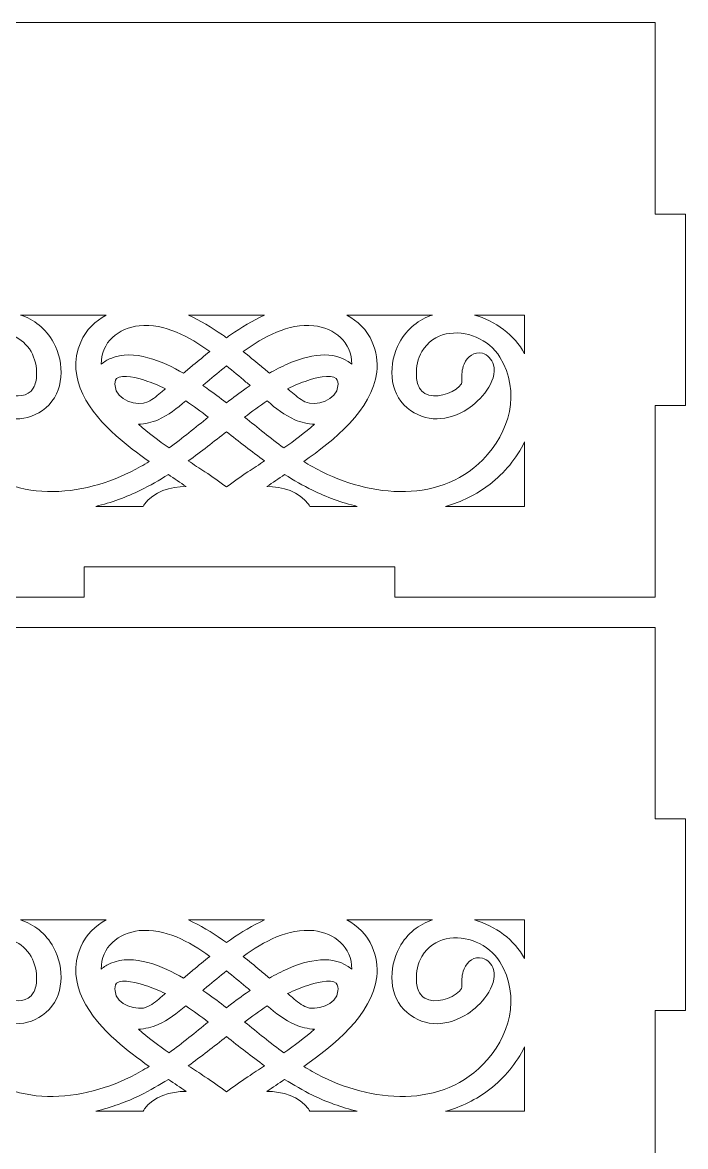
# Model space of a CAD drawing. Header units: millimetres. Extents: x -904 to -594, y -165 to 165.
# Drawn here: x -659.4 to -593.7, y -6.5 to 105 of the extents above; entities that cross this region are included whole.
import ezdxf

# ---------------------------------------------------------------- set-up
doc = ezdxf.new("R2010")
doc.units = ezdxf.units.MM
doc.header["$MEASUREMENT"] = 0
doc.layers.add('Camada 1', color=7, linetype='Continuous')

msp = doc.modelspace()

# ---------------------------------------------------------------- linework, layer by layer
at = {"layer": 'Camada 1', "color": 250, "lineweight": 9}
for points, knots in [([(-714.8542, 51), (-714.8542, 51), (-714.8542, 48), (-714.8542, 48), (-714.8542, 48), (-714.8542, 48), (-743.6542, 48), (-743.6542, 48), (-743.6542, 48), (-743.6542, 48), (-743.6542, 67), (-743.6542, 67), (-743.6542, 67), (-743.6542, 67), (-740.6542, 67), (-740.6542, 67), (-740.6542, 67), (-740.6542, 67), (-740.6542, 86), (-740.6542, 86), (-740.6542, 86), (-740.6542, 86), (-743.6542, 86), (-743.6542, 86), (-743.6542, 86), (-743.6542, 86), (-743.6542, 105), (-743.6542, 105), (-743.6542, 105), (-743.6542, 105), (-596.6542, 105), (-596.6542, 105), (-596.6542, 105), (-596.6542, 105), (-596.6542, 86), (-596.6542, 86), (-596.6542, 86), (-596.6542, 86), (-593.6542, 86), (-593.6542, 86), (-593.6542, 86), (-593.6542, 86), (-593.6542, 67), (-593.6542, 67), (-593.6542, 67), (-593.6542, 67), (-596.6542, 67), (-596.6542, 67), (-596.6542, 67), (-596.6542, 67), (-596.6542, 48), (-596.6542, 48), (-596.6542, 48), (-596.6542, 48), (-622.4542, 48), (-622.4542, 48), (-622.4542, 48), (-622.4542, 48), (-622.4542, 51), (-622.4542, 51), (-622.4542, 51), (-635.1238, 51), (-641.4115, 51), (-653.2542, 51), (-653.2542, 51), (-653.2542, 51), (-653.2542, 48), (-653.2542, 48), (-653.2542, 48), (-653.2542, 48), (-684.0542, 48), (-684.0542, 48), (-684.0542, 48), (-684.0542, 48), (-684.0542, 51), (-684.0542, 51), (-684.0542, 51), (-695.8969, 51), (-702.1847, 51), (-714.8542, 51)], [0, 0, 0, 0, 0.04761905, 0.04761905, 0.04761905, 0.04761905, 0.0952381, 0.0952381, 0.0952381, 0.0952381, 0.14285714, 0.14285714, 0.14285714, 0.14285714, 0.19047619, 0.19047619, 0.19047619, 0.19047619, 0.23809524, 0.23809524, 0.23809524, 0.23809524, 0.28571429, 0.28571429, 0.28571429, 0.28571429, 0.33333333, 0.33333333, 0.33333333, 0.33333333, 0.38095238, 0.38095238, 0.38095238, 0.38095238, 0.42857143, 0.42857143, 0.42857143, 0.42857143, 0.47619048, 0.47619048, 0.47619048, 0.47619048, 0.52380952, 0.52380952, 0.52380952, 0.52380952, 0.57142857, 0.57142857, 0.57142857, 0.57142857, 0.61904762, 0.61904762, 0.61904762, 0.61904762, 0.66666667, 0.66666667, 0.66666667, 0.66666667, 0.71428571, 0.71428571, 0.71428571, 0.71428571, 0.76190476, 0.76190476, 0.76190476, 0.76190476, 0.80952381, 0.80952381, 0.80952381, 0.80952381, 0.85714286, 0.85714286, 0.85714286, 0.85714286, 0.9047619, 0.9047619, 0.9047619, 0.9047619, 1, 1, 1, 1]), ([(-659.5636, 75.9734), (-658.2384, 75.5505), (-657.0673, 74.6698), (-656.282, 73.2395), (-656.282, 73.2395), (-655.1753, 71.2236), (-655.2038, 68.3235), (-657.0415, 66.784), (-657.0415, 66.784), (-658.8644, 65.2569), (-661.1359, 65.4181), (-663.0478, 66.67), (-663.0478, 66.67), (-664.2791, 67.4764), (-666.0593, 69.3597), (-665.5956, 71.0517), (-665.5956, 71.0517), (-665.4436, 71.6061), (-665.0345, 72.0449), (-664.5008, 72.1836), (-664.5008, 72.1836), (-663.7087, 72.3898), (-663.0044, 71.8701), (-662.6939, 71.1188), (-662.6939, 71.1188), (-662.437, 70.4973), (-662.4876, 70.1293), (-662.4768, 69.4868), (-662.4768, 69.4868), (-662.4725, 69.2272), (-662.4084, 69.0955), (-662.2483, 68.9079), (-662.2483, 68.9079), (-661.8517, 68.5369), (-661.3283, 68.2655), (-660.8219, 68.112), (-660.8219, 68.112), (-659.9727, 67.8544), (-658.8075, 67.832), (-658.286, 68.7336), (-658.286, 68.7336), (-658.06, 69.1242), (-657.979, 69.5763), (-657.9613, 70.0281), (-657.9613, 70.0281), (-657.9302, 70.8252), (-658.1153, 71.6722), (-658.5151, 72.3526), (-658.5151, 72.3526), (-658.9337, 73.0649), (-659.5261, 73.5895), (-660.2646, 73.8967), (-660.2646, 73.8967), (-661.4132, 74.3743), (-662.7539, 74.2634), (-663.8858, 73.7865), (-663.8858, 73.7865), (-664.8284, 73.3895), (-665.693, 72.7127), (-666.2451, 71.8037), (-666.2451, 71.8037), (-668.348, 68.3426), (-667.2131, 64.3198), (-664.5452, 61.6209), (-664.5452, 61.6209), (-659.9944, 57.0172), (-652.766, 58.0385), (-647.6511, 60.942), (-647.6511, 60.942), (-647.3634, 61.1052), (-647.0791, 61.2751), (-646.798, 61.4509), (-646.798, 61.4509), (-647.9351, 62.2447), (-649.0478, 63.0786), (-650.0874, 64.0114), (-650.0874, 64.0114), (-652.6258, 66.2892), (-655.1674, 69.6067), (-653.5861, 73.3022), (-653.5861, 73.3022), (-653.0612, 74.5288), (-652.1425, 75.3956), (-651.0561, 75.9734), (-651.0561, 75.9734), (-651.0561, 75.9734), (-659.5636, 75.9734), (-659.5636, 75.9734)], [0, 0, 0, 0, 0.04347826, 0.04347826, 0.04347826, 0.04347826, 0.08695652, 0.08695652, 0.08695652, 0.08695652, 0.13043478, 0.13043478, 0.13043478, 0.13043478, 0.17391304, 0.17391304, 0.17391304, 0.17391304, 0.2173913, 0.2173913, 0.2173913, 0.2173913, 0.26086957, 0.26086957, 0.26086957, 0.26086957, 0.30434783, 0.30434783, 0.30434783, 0.30434783, 0.34782609, 0.34782609, 0.34782609, 0.34782609, 0.39130435, 0.39130435, 0.39130435, 0.39130435, 0.43478261, 0.43478261, 0.43478261, 0.43478261, 0.47826087, 0.47826087, 0.47826087, 0.47826087, 0.52173913, 0.52173913, 0.52173913, 0.52173913, 0.56521739, 0.56521739, 0.56521739, 0.56521739, 0.60869565, 0.60869565, 0.60869565, 0.60869565, 0.65217391, 0.65217391, 0.65217391, 0.65217391, 0.69565217, 0.69565217, 0.69565217, 0.69565217, 0.73913043, 0.73913043, 0.73913043, 0.73913043, 0.7826087, 0.7826087, 0.7826087, 0.7826087, 0.82608696, 0.82608696, 0.82608696, 0.82608696, 0.86956522, 0.86956522, 0.86956522, 0.86956522, 0.91304348, 0.91304348, 0.91304348, 0.91304348, 1, 1, 1, 1]), ([(-642.9158, 75.9734), (-641.7367, 75.4473), (-640.6137, 74.7522), (-639.5517, 74.0153), (-639.5517, 74.0153), (-639.4151, 73.9207), (-639.2793, 73.8249), (-639.1442, 73.7282), (-639.1442, 73.7282), (-639.009, 73.8249), (-638.8731, 73.9207), (-638.7367, 74.0153), (-638.7367, 74.0153), (-637.6748, 74.7522), (-636.5517, 75.4473), (-635.3726, 75.9734), (-635.3726, 75.9734), (-635.3726, 75.9734), (-642.9158, 75.9734), (-642.9158, 75.9734)], [0, 0, 0, 0, 0.16666667, 0.16666667, 0.16666667, 0.16666667, 0.33333333, 0.33333333, 0.33333333, 0.33333333, 0.5, 0.5, 0.5, 0.5, 0.66666667, 0.66666667, 0.66666667, 0.66666667, 1, 1, 1, 1]), ([(-627.2324, 75.9734), (-626.146, 75.3956), (-625.2273, 74.5288), (-624.7024, 73.3022), (-624.7024, 73.3022), (-624.2983, 72.3582), (-624.1369, 71.3587), (-624.2514, 70.3278), (-624.2514, 70.3278), (-624.6679, 66.5764), (-628.6063, 63.4615), (-631.4899, 61.4506), (-631.4899, 61.4506), (-631.2091, 61.275), (-630.9248, 61.1052), (-630.6373, 60.9419), (-630.6373, 60.9419), (-625.5224, 58.0385), (-618.294, 57.0172), (-613.7432, 61.6209), (-613.7432, 61.6209), (-611.0754, 64.3198), (-609.9402, 68.3426), (-612.0433, 71.8037), (-612.0433, 71.8037), (-612.5955, 72.7127), (-613.4601, 73.3895), (-614.4026, 73.7865), (-614.4026, 73.7865), (-616.293, 74.5831), (-618.6267, 74.3039), (-619.7734, 72.3526), (-619.7734, 72.3526), (-620.1732, 71.6722), (-620.3586, 70.8252), (-620.3272, 70.0281), (-620.3272, 70.0281), (-620.3094, 69.5763), (-620.2284, 69.1242), (-620.0025, 68.7336), (-620.0025, 68.7336), (-619.8743, 68.5122), (-619.7045, 68.3373), (-619.4904, 68.2097), (-619.4904, 68.2097), (-618.49, 67.6135), (-616.853, 68.149), (-616.0401, 68.908), (-616.0401, 68.908), (-615.8801, 69.0955), (-615.816, 69.2273), (-615.8117, 69.4868), (-615.8117, 69.4868), (-615.8009, 70.1294), (-615.8515, 70.4973), (-615.5946, 71.1188), (-615.5946, 71.1188), (-615.2838, 71.87), (-614.58, 72.3898), (-613.7878, 72.1836), (-613.7878, 72.1836), (-613.2539, 72.0449), (-612.8449, 71.6062), (-612.6929, 71.0517), (-612.6929, 71.0517), (-612.2292, 69.3597), (-614.0094, 67.4764), (-615.2408, 66.67), (-615.2408, 66.67), (-617.1525, 65.4181), (-619.4241, 65.2568), (-621.2471, 66.784), (-621.2471, 66.784), (-623.0849, 68.3235), (-623.1131, 71.2236), (-622.0063, 73.2395), (-622.0063, 73.2395), (-621.2217, 74.6687), (-620.0522, 75.55), (-618.7283, 75.9734), (-618.7283, 75.9734), (-618.7283, 75.9734), (-627.2324, 75.9734), (-627.2324, 75.9734)], [0, 0, 0, 0, 0.04545455, 0.04545455, 0.04545455, 0.04545455, 0.09090909, 0.09090909, 0.09090909, 0.09090909, 0.13636364, 0.13636364, 0.13636364, 0.13636364, 0.18181818, 0.18181818, 0.18181818, 0.18181818, 0.22727273, 0.22727273, 0.22727273, 0.22727273, 0.27272727, 0.27272727, 0.27272727, 0.27272727, 0.31818182, 0.31818182, 0.31818182, 0.31818182, 0.36363636, 0.36363636, 0.36363636, 0.36363636, 0.40909091, 0.40909091, 0.40909091, 0.40909091, 0.45454545, 0.45454545, 0.45454545, 0.45454545, 0.5, 0.5, 0.5, 0.5, 0.54545455, 0.54545455, 0.54545455, 0.54545455, 0.59090909, 0.59090909, 0.59090909, 0.59090909, 0.63636364, 0.63636364, 0.63636364, 0.63636364, 0.68181818, 0.68181818, 0.68181818, 0.68181818, 0.72727273, 0.72727273, 0.72727273, 0.72727273, 0.77272727, 0.77272727, 0.77272727, 0.77272727, 0.81818182, 0.81818182, 0.81818182, 0.81818182, 0.86363636, 0.86363636, 0.86363636, 0.86363636, 0.90909091, 0.90909091, 0.90909091, 0.90909091, 1, 1, 1, 1]), ([(-614.575, 75.9734), (-612.5133, 75.3952), (-610.6106, 74.0211), (-609.5959, 72.1356), (-609.5959, 72.1356), (-609.5959, 72.1356), (-609.5959, 75.9734), (-609.5959, 75.9734), (-609.5959, 75.9734), (-609.5959, 75.9734), (-614.575, 75.9734), (-614.575, 75.9734)], [0, 0, 0, 0, 0.25, 0.25, 0.25, 0.25, 0.5, 0.5, 0.5, 0.5, 1, 1, 1, 1]), ([(-640.7999, 72.3583), (-642.83, 73.8377), (-645.2737, 75.1669), (-647.7914, 74.9122), (-647.7914, 74.9122), (-649.819, 74.7071), (-651.604, 73.2774), (-651.555, 71.0983), (-651.555, 71.0983), (-651.2712, 71.3362), (-650.9579, 71.5304), (-650.62, 71.6771), (-650.62, 71.6771), (-648.3658, 72.6566), (-645.4341, 71.3791), (-643.3932, 70.205), (-643.3932, 70.205), (-643.0842, 70.4693), (-642.7746, 70.7328), (-642.4628, 70.9935), (-642.4628, 70.9935), (-641.9122, 71.4532), (-641.3599, 71.911), (-640.7999, 72.3583)], [0, 0, 0, 0, 0.14285714, 0.14285714, 0.14285714, 0.14285714, 0.28571429, 0.28571429, 0.28571429, 0.28571429, 0.42857143, 0.42857143, 0.42857143, 0.42857143, 0.57142857, 0.57142857, 0.57142857, 0.57142857, 0.71428571, 0.71428571, 0.71428571, 0.71428571, 1, 1, 1, 1]), ([(-626.7335, 71.099), (-626.6848, 73.2777), (-628.4697, 74.7071), (-630.4971, 74.9122), (-630.4971, 74.9122), (-633.0149, 75.1669), (-635.4584, 73.8376), (-637.4886, 72.3583), (-637.4886, 72.3583), (-636.9286, 71.911), (-636.3763, 71.4532), (-635.8257, 70.9935), (-635.8257, 70.9935), (-635.5139, 70.7328), (-635.2042, 70.4693), (-634.8953, 70.205), (-634.8953, 70.205), (-634.3038, 70.5453), (-633.698, 70.8591), (-633.0761, 71.1324), (-633.0761, 71.1324), (-631.1031, 71.9991), (-628.5371, 72.6159), (-626.7335, 71.099)], [0, 0, 0, 0, 0.14285714, 0.14285714, 0.14285714, 0.14285714, 0.28571429, 0.28571429, 0.28571429, 0.28571429, 0.42857143, 0.42857143, 0.42857143, 0.42857143, 0.57142857, 0.57142857, 0.57142857, 0.57142857, 0.71428571, 0.71428571, 0.71428571, 0.71428571, 1, 1, 1, 1]), ([(-636.8098, 68.9897), (-636.9424, 69.1069), (-637.0761, 69.2229), (-637.2114, 69.3368), (-637.2114, 69.3368), (-637.8508, 69.8753), (-638.492, 70.4115), (-639.1442, 70.9323), (-639.1442, 70.9323), (-639.7965, 70.4115), (-640.4377, 69.8753), (-641.077, 69.3368), (-641.077, 69.3368), (-641.2123, 69.2229), (-641.3461, 69.1069), (-641.4786, 68.9897), (-641.4786, 68.9897), (-641.3492, 68.9002), (-641.2206, 68.8098), (-641.0925, 68.7183), (-641.0925, 68.7183), (-640.4364, 68.2505), (-639.7913, 67.7657), (-639.1519, 67.2728), (-639.1519, 67.2728), (-639.1519, 67.2728), (-639.1442, 67.2788), (-639.1442, 67.2788), (-639.1442, 67.2788), (-639.1442, 67.2788), (-639.1365, 67.2728), (-639.1365, 67.2728), (-639.1365, 67.2728), (-638.4972, 67.7657), (-637.8521, 68.2505), (-637.196, 68.7183), (-637.196, 68.7183), (-637.0679, 68.8098), (-636.9393, 68.9002), (-636.8098, 68.9897)], [0, 0, 0, 0, 0.09090909, 0.09090909, 0.09090909, 0.09090909, 0.18181818, 0.18181818, 0.18181818, 0.18181818, 0.27272727, 0.27272727, 0.27272727, 0.27272727, 0.36363636, 0.36363636, 0.36363636, 0.36363636, 0.45454545, 0.45454545, 0.45454545, 0.45454545, 0.54545455, 0.54545455, 0.54545455, 0.54545455, 0.63636364, 0.63636364, 0.63636364, 0.63636364, 0.72727273, 0.72727273, 0.72727273, 0.72727273, 0.81818182, 0.81818182, 0.81818182, 0.81818182, 1, 1, 1, 1]), ([(-645.2003, 68.668), (-645.8447, 68.9867), (-646.5241, 69.2629), (-647.1947, 69.4869), (-647.1947, 69.4869), (-647.7899, 69.6858), (-649.5104, 70.1808), (-650.0277, 69.6889), (-650.0277, 69.6889), (-650.2029, 69.5222), (-650.2068, 69.1751), (-650.1913, 68.9458), (-650.1913, 68.9458), (-650.0961, 67.5324), (-647.987, 66.8705), (-646.922, 67.3755), (-646.922, 67.3755), (-646.4232, 67.6122), (-645.9491, 68.0535), (-645.5172, 68.4066), (-645.5172, 68.4066), (-645.4112, 68.4934), (-645.3057, 68.5805), (-645.2003, 68.668)], [0, 0, 0, 0, 0.14285714, 0.14285714, 0.14285714, 0.14285714, 0.28571429, 0.28571429, 0.28571429, 0.28571429, 0.42857143, 0.42857143, 0.42857143, 0.42857143, 0.57142857, 0.57142857, 0.57142857, 0.57142857, 0.71428571, 0.71428571, 0.71428571, 0.71428571, 1, 1, 1, 1]), ([(-633.0882, 68.668), (-632.9829, 68.5805), (-632.8772, 68.4934), (-632.7712, 68.4066), (-632.7712, 68.4066), (-632.3395, 68.0535), (-631.8653, 67.6122), (-631.3664, 67.3755), (-631.3664, 67.3755), (-630.3014, 66.8705), (-628.1924, 67.5324), (-628.0971, 68.9458), (-628.0971, 68.9458), (-628.0816, 69.1751), (-628.0855, 69.5222), (-628.2607, 69.6889), (-628.2607, 69.6889), (-628.7781, 70.1808), (-630.4984, 69.6858), (-631.0938, 69.4869), (-631.0938, 69.4869), (-631.7644, 69.2629), (-632.4437, 68.9867), (-633.0882, 68.668)], [0, 0, 0, 0, 0.14285714, 0.14285714, 0.14285714, 0.14285714, 0.28571429, 0.28571429, 0.28571429, 0.28571429, 0.42857143, 0.42857143, 0.42857143, 0.42857143, 0.57142857, 0.57142857, 0.57142857, 0.57142857, 0.71428571, 0.71428571, 0.71428571, 0.71428571, 1, 1, 1, 1]), ([(-643.176, 67.4611), (-644.0182, 66.729), (-644.9163, 66.0401), (-645.9269, 65.5953), (-645.9269, 65.5953), (-646.5412, 65.3251), (-647.2048, 65.17), (-647.8718, 65.1402), (-647.8718, 65.1402), (-646.9029, 64.2945), (-645.8759, 63.5259), (-644.8277, 62.7944), (-644.8277, 62.7944), (-643.5015, 63.7662), (-642.2284, 64.8158), (-640.9458, 65.8506), (-640.9458, 65.8506), (-641.6748, 66.4091), (-642.4153, 66.9516), (-643.176, 67.4611)], [0, 0, 0, 0, 0.16666667, 0.16666667, 0.16666667, 0.16666667, 0.33333333, 0.33333333, 0.33333333, 0.33333333, 0.5, 0.5, 0.5, 0.5, 0.66666667, 0.66666667, 0.66666667, 0.66666667, 1, 1, 1, 1]), ([(-633.4608, 62.7944), (-632.4125, 63.5259), (-631.3856, 64.2945), (-630.4167, 65.1402), (-630.4167, 65.1402), (-631.0837, 65.17), (-631.7474, 65.3251), (-632.3617, 65.5953), (-632.3617, 65.5953), (-633.3722, 66.0401), (-634.2703, 66.7291), (-635.1126, 67.4611), (-635.1126, 67.4611), (-635.8733, 66.9516), (-636.6136, 66.4091), (-637.3428, 65.8506), (-637.3428, 65.8506), (-636.06, 64.8158), (-634.7869, 63.7662), (-633.4608, 62.7944)], [0, 0, 0, 0, 0.16666667, 0.16666667, 0.16666667, 0.16666667, 0.33333333, 0.33333333, 0.33333333, 0.33333333, 0.5, 0.5, 0.5, 0.5, 0.66666667, 0.66666667, 0.66666667, 0.66666667, 1, 1, 1, 1]), ([(-639.1442, 64.406), (-640.3921, 63.4224), (-641.6393, 62.4371), (-642.9253, 61.5102), (-642.9253, 61.5102), (-642.3758, 61.1475), (-641.8245, 60.7876), (-641.2747, 60.4251), (-641.2747, 60.4251), (-640.551, 59.9474), (-639.8504, 59.4324), (-639.1442, 58.9264), (-639.1442, 58.9264), (-638.4383, 59.4325), (-637.7376, 59.9474), (-637.0138, 60.4251), (-637.0138, 60.4251), (-636.4641, 60.7876), (-635.9127, 61.1475), (-635.3629, 61.5102), (-635.3629, 61.5102), (-636.6492, 62.4371), (-637.8964, 63.4226), (-639.1442, 64.406)], [0, 0, 0, 0, 0.14285714, 0.14285714, 0.14285714, 0.14285714, 0.28571429, 0.28571429, 0.28571429, 0.28571429, 0.42857143, 0.42857143, 0.42857143, 0.42857143, 0.57142857, 0.57142857, 0.57142857, 0.57142857, 0.71428571, 0.71428571, 0.71428571, 0.71428571, 1, 1, 1, 1]), ([(-609.5959, 63.4046), (-610.3907, 61.7702), (-611.5938, 60.3119), (-613.0585, 59.1794), (-613.0585, 59.1794), (-614.3916, 58.1487), (-615.8727, 57.4384), (-617.4301, 57), (-617.4301, 57), (-617.4301, 57), (-609.5959, 57), (-609.5959, 57), (-609.5959, 57), (-609.5959, 57), (-609.5959, 63.4046), (-609.5959, 63.4046)], [0, 0, 0, 0, 0.2, 0.2, 0.2, 0.2, 0.4, 0.4, 0.4, 0.4, 0.6, 0.6, 0.6, 0.6, 1, 1, 1, 1]), ([(-643.1411, 58.9698), (-643.7296, 59.3661), (-644.317, 59.7639), (-644.9046, 60.1615), (-644.9046, 60.1615), (-645.8017, 59.5896), (-646.7234, 59.0603), (-647.6746, 58.5957), (-647.6746, 58.5957), (-649.0587, 57.9196), (-650.5574, 57.3735), (-652.1055, 57), (-652.1055, 57), (-652.1055, 57), (-647.4057, 57), (-647.4057, 57), (-647.4057, 57), (-647.3623, 57.0739), (-647.3144, 57.1482), (-647.2614, 57.2226), (-647.2614, 57.2226), (-646.373, 58.4706), (-644.6713, 58.9716), (-643.1411, 58.9698)], [0, 0, 0, 0, 0.14285714, 0.14285714, 0.14285714, 0.14285714, 0.28571429, 0.28571429, 0.28571429, 0.28571429, 0.42857143, 0.42857143, 0.42857143, 0.42857143, 0.57142857, 0.57142857, 0.57142857, 0.57142857, 0.71428571, 0.71428571, 0.71428571, 0.71428571, 1, 1, 1, 1]), ([(-626.183, 57), (-627.7311, 57.3735), (-629.2298, 57.9196), (-630.6139, 58.5957), (-630.6139, 58.5957), (-631.5649, 59.0603), (-632.4867, 59.5896), (-633.3837, 60.1615), (-633.3837, 60.1615), (-633.9714, 59.7641), (-634.5589, 59.3661), (-635.1473, 58.9698), (-635.1473, 58.9698), (-633.6171, 58.9716), (-631.9155, 58.4706), (-631.0271, 57.2226), (-631.0271, 57.2226), (-630.9741, 57.1482), (-630.9262, 57.0739), (-630.8828, 57), (-630.8828, 57), (-630.8828, 57), (-626.183, 57), (-626.183, 57)], [0, 0, 0, 0, 0.14285714, 0.14285714, 0.14285714, 0.14285714, 0.28571429, 0.28571429, 0.28571429, 0.28571429, 0.42857143, 0.42857143, 0.42857143, 0.42857143, 0.57142857, 0.57142857, 0.57142857, 0.57142857, 0.71428571, 0.71428571, 0.71428571, 0.71428571, 1, 1, 1, 1]), ([(-714.8542, -9), (-714.8542, -9), (-714.8542, -12), (-714.8542, -12), (-714.8542, -12), (-714.8542, -12), (-743.6542, -12), (-743.6542, -12), (-743.6542, -12), (-743.6542, -12), (-743.6542, 7), (-743.6542, 7), (-743.6542, 7), (-743.6542, 7), (-740.6542, 7), (-740.6542, 7), (-740.6542, 7), (-740.6542, 7), (-740.6542, 26), (-740.6542, 26), (-740.6542, 26), (-740.6542, 26), (-743.6542, 26), (-743.6542, 26), (-743.6542, 26), (-743.6542, 26), (-743.6542, 45), (-743.6542, 45), (-743.6542, 45), (-743.6542, 45), (-596.6542, 45), (-596.6542, 45), (-596.6542, 45), (-596.6542, 45), (-596.6542, 26), (-596.6542, 26), (-596.6542, 26), (-596.6542, 26), (-593.6542, 26), (-593.6542, 26), (-593.6542, 26), (-593.6542, 26), (-593.6542, 7), (-593.6542, 7), (-593.6542, 7), (-593.6542, 7), (-596.6542, 7), (-596.6542, 7), (-596.6542, 7), (-596.6542, 7), (-596.6542, -12), (-596.6542, -12), (-596.6542, -12), (-596.6542, -12), (-622.4542, -12), (-622.4542, -12), (-622.4542, -12), (-622.4542, -12), (-622.4542, -9), (-622.4542, -9), (-622.4542, -9), (-635.1238, -9), (-641.4115, -9), (-653.2542, -9), (-653.2542, -9), (-653.2542, -9), (-653.2542, -12), (-653.2542, -12), (-653.2542, -12), (-653.2542, -12), (-684.0542, -12), (-684.0542, -12), (-684.0542, -12), (-684.0542, -12), (-684.0542, -9), (-684.0542, -9), (-684.0542, -9), (-695.8969, -9), (-702.1847, -9), (-714.8542, -9)], [0, 0, 0, 0, 0.04761905, 0.04761905, 0.04761905, 0.04761905, 0.0952381, 0.0952381, 0.0952381, 0.0952381, 0.14285714, 0.14285714, 0.14285714, 0.14285714, 0.19047619, 0.19047619, 0.19047619, 0.19047619, 0.23809524, 0.23809524, 0.23809524, 0.23809524, 0.28571429, 0.28571429, 0.28571429, 0.28571429, 0.33333333, 0.33333333, 0.33333333, 0.33333333, 0.38095238, 0.38095238, 0.38095238, 0.38095238, 0.42857143, 0.42857143, 0.42857143, 0.42857143, 0.47619048, 0.47619048, 0.47619048, 0.47619048, 0.52380952, 0.52380952, 0.52380952, 0.52380952, 0.57142857, 0.57142857, 0.57142857, 0.57142857, 0.61904762, 0.61904762, 0.61904762, 0.61904762, 0.66666667, 0.66666667, 0.66666667, 0.66666667, 0.71428571, 0.71428571, 0.71428571, 0.71428571, 0.76190476, 0.76190476, 0.76190476, 0.76190476, 0.80952381, 0.80952381, 0.80952381, 0.80952381, 0.85714286, 0.85714286, 0.85714286, 0.85714286, 0.9047619, 0.9047619, 0.9047619, 0.9047619, 1, 1, 1, 1]), ([(-659.5636, 15.9734), (-658.2384, 15.5505), (-657.0673, 14.6698), (-656.282, 13.2395), (-656.282, 13.2395), (-655.1753, 11.2236), (-655.2038, 8.3235), (-657.0415, 6.784), (-657.0415, 6.784), (-658.8644, 5.2569), (-661.1359, 5.4181), (-663.0478, 6.67), (-663.0478, 6.67), (-664.2791, 7.4764), (-666.0593, 9.3597), (-665.5956, 11.0517), (-665.5956, 11.0517), (-665.4436, 11.6061), (-665.0345, 12.0449), (-664.5008, 12.1836), (-664.5008, 12.1836), (-663.7087, 12.3898), (-663.0044, 11.8701), (-662.6939, 11.1188), (-662.6939, 11.1188), (-662.437, 10.4973), (-662.4876, 10.1293), (-662.4768, 9.4868), (-662.4768, 9.4868), (-662.4725, 9.2272), (-662.4084, 9.0955), (-662.2483, 8.9079), (-662.2483, 8.9079), (-661.8517, 8.5369), (-661.3283, 8.2655), (-660.8219, 8.112), (-660.8219, 8.112), (-659.9727, 7.8544), (-658.8075, 7.832), (-658.286, 8.7336), (-658.286, 8.7336), (-658.06, 9.1242), (-657.979, 9.5763), (-657.9613, 10.0281), (-657.9613, 10.0281), (-657.9302, 10.8252), (-658.1153, 11.6722), (-658.5151, 12.3526), (-658.5151, 12.3526), (-658.9337, 13.0649), (-659.5261, 13.5895), (-660.2646, 13.8967), (-660.2646, 13.8967), (-661.4132, 14.3743), (-662.7539, 14.2634), (-663.8858, 13.7865), (-663.8858, 13.7865), (-664.8284, 13.3895), (-665.693, 12.7127), (-666.2451, 11.8037), (-666.2451, 11.8037), (-668.348, 8.3426), (-667.2131, 4.3198), (-664.5452, 1.6209), (-664.5452, 1.6209), (-659.9944, -2.9828), (-652.766, -1.9615), (-647.6511, 0.942), (-647.6511, 0.942), (-647.3634, 1.1052), (-647.0791, 1.2751), (-646.798, 1.4509), (-646.798, 1.4509), (-647.9351, 2.2447), (-649.0478, 3.0786), (-650.0874, 4.0114), (-650.0874, 4.0114), (-652.6258, 6.2892), (-655.1674, 9.6067), (-653.5861, 13.3022), (-653.5861, 13.3022), (-653.0612, 14.5288), (-652.1425, 15.3956), (-651.0561, 15.9734), (-651.0561, 15.9734), (-651.0561, 15.9734), (-659.5636, 15.9734), (-659.5636, 15.9734)], [0, 0, 0, 0, 0.04347826, 0.04347826, 0.04347826, 0.04347826, 0.08695652, 0.08695652, 0.08695652, 0.08695652, 0.13043478, 0.13043478, 0.13043478, 0.13043478, 0.17391304, 0.17391304, 0.17391304, 0.17391304, 0.2173913, 0.2173913, 0.2173913, 0.2173913, 0.26086957, 0.26086957, 0.26086957, 0.26086957, 0.30434783, 0.30434783, 0.30434783, 0.30434783, 0.34782609, 0.34782609, 0.34782609, 0.34782609, 0.39130435, 0.39130435, 0.39130435, 0.39130435, 0.43478261, 0.43478261, 0.43478261, 0.43478261, 0.47826087, 0.47826087, 0.47826087, 0.47826087, 0.52173913, 0.52173913, 0.52173913, 0.52173913, 0.56521739, 0.56521739, 0.56521739, 0.56521739, 0.60869565, 0.60869565, 0.60869565, 0.60869565, 0.65217391, 0.65217391, 0.65217391, 0.65217391, 0.69565217, 0.69565217, 0.69565217, 0.69565217, 0.73913043, 0.73913043, 0.73913043, 0.73913043, 0.7826087, 0.7826087, 0.7826087, 0.7826087, 0.82608696, 0.82608696, 0.82608696, 0.82608696, 0.86956522, 0.86956522, 0.86956522, 0.86956522, 0.91304348, 0.91304348, 0.91304348, 0.91304348, 1, 1, 1, 1]), ([(-642.9158, 15.9734), (-641.7367, 15.4473), (-640.6137, 14.7522), (-639.5517, 14.0153), (-639.5517, 14.0153), (-639.4151, 13.9207), (-639.2793, 13.8249), (-639.1442, 13.7282), (-639.1442, 13.7282), (-639.009, 13.8249), (-638.8731, 13.9207), (-638.7367, 14.0153), (-638.7367, 14.0153), (-637.6748, 14.7522), (-636.5517, 15.4473), (-635.3726, 15.9734), (-635.3726, 15.9734), (-635.3726, 15.9734), (-642.9158, 15.9734), (-642.9158, 15.9734)], [0, 0, 0, 0, 0.16666667, 0.16666667, 0.16666667, 0.16666667, 0.33333333, 0.33333333, 0.33333333, 0.33333333, 0.5, 0.5, 0.5, 0.5, 0.66666667, 0.66666667, 0.66666667, 0.66666667, 1, 1, 1, 1]), ([(-627.2324, 15.9734), (-626.146, 15.3956), (-625.2273, 14.5288), (-624.7024, 13.3022), (-624.7024, 13.3022), (-624.2983, 12.3582), (-624.1369, 11.3587), (-624.2514, 10.3278), (-624.2514, 10.3278), (-624.6679, 6.5764), (-628.6063, 3.4615), (-631.4899, 1.4506), (-631.4899, 1.4506), (-631.2091, 1.275), (-630.9248, 1.1052), (-630.6373, 0.9419), (-630.6373, 0.9419), (-625.5224, -1.9615), (-618.294, -2.9828), (-613.7432, 1.6209), (-613.7432, 1.6209), (-611.0754, 4.3198), (-609.9402, 8.3426), (-612.0433, 11.8037), (-612.0433, 11.8037), (-612.5955, 12.7127), (-613.4601, 13.3895), (-614.4026, 13.7865), (-614.4026, 13.7865), (-616.293, 14.5831), (-618.6267, 14.3039), (-619.7734, 12.3526), (-619.7734, 12.3526), (-620.1732, 11.6722), (-620.3586, 10.8252), (-620.3272, 10.0281), (-620.3272, 10.0281), (-620.3094, 9.5763), (-620.2284, 9.1242), (-620.0025, 8.7336), (-620.0025, 8.7336), (-619.8743, 8.5122), (-619.7045, 8.3373), (-619.4904, 8.2097), (-619.4904, 8.2097), (-618.49, 7.6135), (-616.853, 8.149), (-616.0401, 8.908), (-616.0401, 8.908), (-615.8801, 9.0955), (-615.816, 9.2273), (-615.8117, 9.4868), (-615.8117, 9.4868), (-615.8009, 10.1294), (-615.8515, 10.4973), (-615.5946, 11.1188), (-615.5946, 11.1188), (-615.2838, 11.87), (-614.58, 12.3898), (-613.7878, 12.1836), (-613.7878, 12.1836), (-613.2539, 12.0449), (-612.8449, 11.6062), (-612.6929, 11.0517), (-612.6929, 11.0517), (-612.2292, 9.3597), (-614.0094, 7.4764), (-615.2408, 6.67), (-615.2408, 6.67), (-617.1525, 5.4181), (-619.4241, 5.2568), (-621.2471, 6.784), (-621.2471, 6.784), (-623.0849, 8.3235), (-623.1131, 11.2236), (-622.0063, 13.2395), (-622.0063, 13.2395), (-621.2217, 14.6687), (-620.0522, 15.55), (-618.7283, 15.9734), (-618.7283, 15.9734), (-618.7283, 15.9734), (-627.2324, 15.9734), (-627.2324, 15.9734)], [0, 0, 0, 0, 0.04545455, 0.04545455, 0.04545455, 0.04545455, 0.09090909, 0.09090909, 0.09090909, 0.09090909, 0.13636364, 0.13636364, 0.13636364, 0.13636364, 0.18181818, 0.18181818, 0.18181818, 0.18181818, 0.22727273, 0.22727273, 0.22727273, 0.22727273, 0.27272727, 0.27272727, 0.27272727, 0.27272727, 0.31818182, 0.31818182, 0.31818182, 0.31818182, 0.36363636, 0.36363636, 0.36363636, 0.36363636, 0.40909091, 0.40909091, 0.40909091, 0.40909091, 0.45454545, 0.45454545, 0.45454545, 0.45454545, 0.5, 0.5, 0.5, 0.5, 0.54545455, 0.54545455, 0.54545455, 0.54545455, 0.59090909, 0.59090909, 0.59090909, 0.59090909, 0.63636364, 0.63636364, 0.63636364, 0.63636364, 0.68181818, 0.68181818, 0.68181818, 0.68181818, 0.72727273, 0.72727273, 0.72727273, 0.72727273, 0.77272727, 0.77272727, 0.77272727, 0.77272727, 0.81818182, 0.81818182, 0.81818182, 0.81818182, 0.86363636, 0.86363636, 0.86363636, 0.86363636, 0.90909091, 0.90909091, 0.90909091, 0.90909091, 1, 1, 1, 1]), ([(-614.575, 15.9734), (-612.5133, 15.3952), (-610.6106, 14.0211), (-609.5959, 12.1356), (-609.5959, 12.1356), (-609.5959, 12.1356), (-609.5959, 15.9734), (-609.5959, 15.9734), (-609.5959, 15.9734), (-609.5959, 15.9734), (-614.575, 15.9734), (-614.575, 15.9734)], [0, 0, 0, 0, 0.25, 0.25, 0.25, 0.25, 0.5, 0.5, 0.5, 0.5, 1, 1, 1, 1]), ([(-640.7999, 12.3583), (-642.83, 13.8377), (-645.2737, 15.1669), (-647.7914, 14.9122), (-647.7914, 14.9122), (-649.819, 14.7071), (-651.604, 13.2774), (-651.555, 11.0983), (-651.555, 11.0983), (-651.2712, 11.3362), (-650.9579, 11.5304), (-650.62, 11.6771), (-650.62, 11.6771), (-648.3658, 12.6566), (-645.4341, 11.3791), (-643.3932, 10.205), (-643.3932, 10.205), (-643.0842, 10.4693), (-642.7746, 10.7328), (-642.4628, 10.9935), (-642.4628, 10.9935), (-641.9122, 11.4532), (-641.3599, 11.911), (-640.7999, 12.3583)], [0, 0, 0, 0, 0.14285714, 0.14285714, 0.14285714, 0.14285714, 0.28571429, 0.28571429, 0.28571429, 0.28571429, 0.42857143, 0.42857143, 0.42857143, 0.42857143, 0.57142857, 0.57142857, 0.57142857, 0.57142857, 0.71428571, 0.71428571, 0.71428571, 0.71428571, 1, 1, 1, 1]), ([(-626.7335, 11.099), (-626.6848, 13.2777), (-628.4697, 14.7071), (-630.4971, 14.9122), (-630.4971, 14.9122), (-633.0149, 15.1669), (-635.4584, 13.8376), (-637.4886, 12.3583), (-637.4886, 12.3583), (-636.9286, 11.911), (-636.3763, 11.4532), (-635.8257, 10.9935), (-635.8257, 10.9935), (-635.5139, 10.7328), (-635.2042, 10.4693), (-634.8953, 10.205), (-634.8953, 10.205), (-634.3038, 10.5453), (-633.698, 10.8591), (-633.0761, 11.1324), (-633.0761, 11.1324), (-631.1031, 11.9991), (-628.5371, 12.6159), (-626.7335, 11.099)], [0, 0, 0, 0, 0.14285714, 0.14285714, 0.14285714, 0.14285714, 0.28571429, 0.28571429, 0.28571429, 0.28571429, 0.42857143, 0.42857143, 0.42857143, 0.42857143, 0.57142857, 0.57142857, 0.57142857, 0.57142857, 0.71428571, 0.71428571, 0.71428571, 0.71428571, 1, 1, 1, 1]), ([(-645.2003, 8.668), (-645.8447, 8.9867), (-646.5241, 9.2629), (-647.1947, 9.4869), (-647.1947, 9.4869), (-647.7899, 9.6858), (-649.5104, 10.1808), (-650.0277, 9.6889), (-650.0277, 9.6889), (-650.2029, 9.5222), (-650.2068, 9.1751), (-650.1913, 8.9458), (-650.1913, 8.9458), (-650.0961, 7.5324), (-647.987, 6.8705), (-646.922, 7.3755), (-646.922, 7.3755), (-646.4232, 7.6122), (-645.9491, 8.0535), (-645.5172, 8.4066), (-645.5172, 8.4066), (-645.4112, 8.4934), (-645.3057, 8.5805), (-645.2003, 8.668)], [0, 0, 0, 0, 0.14285714, 0.14285714, 0.14285714, 0.14285714, 0.28571429, 0.28571429, 0.28571429, 0.28571429, 0.42857143, 0.42857143, 0.42857143, 0.42857143, 0.57142857, 0.57142857, 0.57142857, 0.57142857, 0.71428571, 0.71428571, 0.71428571, 0.71428571, 1, 1, 1, 1]), ([(-636.8098, 8.9897), (-636.9424, 9.1069), (-637.0761, 9.2229), (-637.2114, 9.3368), (-637.2114, 9.3368), (-637.8508, 9.8753), (-638.492, 10.4115), (-639.1442, 10.9323), (-639.1442, 10.9323), (-639.7965, 10.4115), (-640.4377, 9.8753), (-641.077, 9.3368), (-641.077, 9.3368), (-641.2123, 9.2229), (-641.3461, 9.1069), (-641.4786, 8.9897), (-641.4786, 8.9897), (-641.3492, 8.9002), (-641.2206, 8.8098), (-641.0925, 8.7183), (-641.0925, 8.7183), (-640.4364, 8.2505), (-639.7913, 7.7657), (-639.1519, 7.2728), (-639.1519, 7.2728), (-639.1519, 7.2728), (-639.1442, 7.2788), (-639.1442, 7.2788), (-639.1442, 7.2788), (-639.1442, 7.2788), (-639.1365, 7.2728), (-639.1365, 7.2728), (-639.1365, 7.2728), (-638.4972, 7.7657), (-637.8521, 8.2505), (-637.196, 8.7183), (-637.196, 8.7183), (-637.0679, 8.8098), (-636.9393, 8.9002), (-636.8098, 8.9897)], [0, 0, 0, 0, 0.09090909, 0.09090909, 0.09090909, 0.09090909, 0.18181818, 0.18181818, 0.18181818, 0.18181818, 0.27272727, 0.27272727, 0.27272727, 0.27272727, 0.36363636, 0.36363636, 0.36363636, 0.36363636, 0.45454545, 0.45454545, 0.45454545, 0.45454545, 0.54545455, 0.54545455, 0.54545455, 0.54545455, 0.63636364, 0.63636364, 0.63636364, 0.63636364, 0.72727273, 0.72727273, 0.72727273, 0.72727273, 0.81818182, 0.81818182, 0.81818182, 0.81818182, 1, 1, 1, 1]), ([(-633.0882, 8.668), (-632.9829, 8.5805), (-632.8772, 8.4934), (-632.7712, 8.4066), (-632.7712, 8.4066), (-632.3395, 8.0535), (-631.8653, 7.6122), (-631.3664, 7.3755), (-631.3664, 7.3755), (-630.3014, 6.8705), (-628.1924, 7.5324), (-628.0971, 8.9458), (-628.0971, 8.9458), (-628.0816, 9.1751), (-628.0855, 9.5222), (-628.2607, 9.6889), (-628.2607, 9.6889), (-628.7781, 10.1808), (-630.4984, 9.6858), (-631.0938, 9.4869), (-631.0938, 9.4869), (-631.7644, 9.2629), (-632.4437, 8.9867), (-633.0882, 8.668)], [0, 0, 0, 0, 0.14285714, 0.14285714, 0.14285714, 0.14285714, 0.28571429, 0.28571429, 0.28571429, 0.28571429, 0.42857143, 0.42857143, 0.42857143, 0.42857143, 0.57142857, 0.57142857, 0.57142857, 0.57142857, 0.71428571, 0.71428571, 0.71428571, 0.71428571, 1, 1, 1, 1]), ([(-643.176, 7.4611), (-644.0182, 6.729), (-644.9163, 6.0401), (-645.9269, 5.5953), (-645.9269, 5.5953), (-646.5412, 5.3251), (-647.2048, 5.17), (-647.8718, 5.1402), (-647.8718, 5.1402), (-646.9029, 4.2945), (-645.8759, 3.5259), (-644.8277, 2.7944), (-644.8277, 2.7944), (-643.5015, 3.7662), (-642.2284, 4.8158), (-640.9458, 5.8506), (-640.9458, 5.8506), (-641.6748, 6.4091), (-642.4153, 6.9516), (-643.176, 7.4611)], [0, 0, 0, 0, 0.16666667, 0.16666667, 0.16666667, 0.16666667, 0.33333333, 0.33333333, 0.33333333, 0.33333333, 0.5, 0.5, 0.5, 0.5, 0.66666667, 0.66666667, 0.66666667, 0.66666667, 1, 1, 1, 1]), ([(-633.4608, 2.7944), (-632.4125, 3.5259), (-631.3856, 4.2945), (-630.4167, 5.1402), (-630.4167, 5.1402), (-631.0837, 5.17), (-631.7474, 5.3251), (-632.3617, 5.5953), (-632.3617, 5.5953), (-633.3722, 6.0401), (-634.2703, 6.7291), (-635.1126, 7.4611), (-635.1126, 7.4611), (-635.8733, 6.9516), (-636.6136, 6.4091), (-637.3428, 5.8506), (-637.3428, 5.8506), (-636.06, 4.8158), (-634.7869, 3.7662), (-633.4608, 2.7944)], [0, 0, 0, 0, 0.16666667, 0.16666667, 0.16666667, 0.16666667, 0.33333333, 0.33333333, 0.33333333, 0.33333333, 0.5, 0.5, 0.5, 0.5, 0.66666667, 0.66666667, 0.66666667, 0.66666667, 1, 1, 1, 1]), ([(-639.1442, 4.406), (-640.3921, 3.4224), (-641.6393, 2.4371), (-642.9253, 1.5102), (-642.9253, 1.5102), (-642.3758, 1.1475), (-641.8245, 0.7876), (-641.2747, 0.4251), (-641.2747, 0.4251), (-640.551, -0.0526), (-639.8504, -0.5676), (-639.1442, -1.0736), (-639.1442, -1.0736), (-638.4383, -0.5675), (-637.7376, -0.0526), (-637.0138, 0.4251), (-637.0138, 0.4251), (-636.4641, 0.7876), (-635.9127, 1.1475), (-635.3629, 1.5102), (-635.3629, 1.5102), (-636.6492, 2.4371), (-637.8964, 3.4226), (-639.1442, 4.406)], [0, 0, 0, 0, 0.14285714, 0.14285714, 0.14285714, 0.14285714, 0.28571429, 0.28571429, 0.28571429, 0.28571429, 0.42857143, 0.42857143, 0.42857143, 0.42857143, 0.57142857, 0.57142857, 0.57142857, 0.57142857, 0.71428571, 0.71428571, 0.71428571, 0.71428571, 1, 1, 1, 1]), ([(-609.5959, 3.4046), (-610.3907, 1.7702), (-611.5938, 0.3119), (-613.0585, -0.8206), (-613.0585, -0.8206), (-614.3916, -1.8513), (-615.8727, -2.5616), (-617.4301, -3), (-617.4301, -3), (-617.4301, -3), (-609.5959, -3), (-609.5959, -3), (-609.5959, -3), (-609.5959, -3), (-609.5959, 3.4046), (-609.5959, 3.4046)], [0, 0, 0, 0, 0.2, 0.2, 0.2, 0.2, 0.4, 0.4, 0.4, 0.4, 0.6, 0.6, 0.6, 0.6, 1, 1, 1, 1]), ([(-643.1411, -1.0302), (-643.7296, -0.6339), (-644.317, -0.2361), (-644.9046, 0.1615), (-644.9046, 0.1615), (-645.8017, -0.4104), (-646.7234, -0.9397), (-647.6746, -1.4043), (-647.6746, -1.4043), (-649.0587, -2.0804), (-650.5574, -2.6265), (-652.1055, -3), (-652.1055, -3), (-652.1055, -3), (-647.4057, -3), (-647.4057, -3), (-647.4057, -3), (-647.3623, -2.9261), (-647.3144, -2.8518), (-647.2614, -2.7774), (-647.2614, -2.7774), (-646.373, -1.5294), (-644.6713, -1.0284), (-643.1411, -1.0302)], [0, 0, 0, 0, 0.14285714, 0.14285714, 0.14285714, 0.14285714, 0.28571429, 0.28571429, 0.28571429, 0.28571429, 0.42857143, 0.42857143, 0.42857143, 0.42857143, 0.57142857, 0.57142857, 0.57142857, 0.57142857, 0.71428571, 0.71428571, 0.71428571, 0.71428571, 1, 1, 1, 1]), ([(-626.183, -3), (-627.7311, -2.6265), (-629.2298, -2.0804), (-630.6139, -1.4043), (-630.6139, -1.4043), (-631.5649, -0.9397), (-632.4867, -0.4104), (-633.3837, 0.1615), (-633.3837, 0.1615), (-633.9714, -0.2359), (-634.5589, -0.6339), (-635.1473, -1.0302), (-635.1473, -1.0302), (-633.6171, -1.0284), (-631.9155, -1.5294), (-631.0271, -2.7774), (-631.0271, -2.7774), (-630.9741, -2.8518), (-630.9262, -2.9261), (-630.8828, -3), (-630.8828, -3), (-630.8828, -3), (-626.183, -3), (-626.183, -3)], [0, 0, 0, 0, 0.14285714, 0.14285714, 0.14285714, 0.14285714, 0.28571429, 0.28571429, 0.28571429, 0.28571429, 0.42857143, 0.42857143, 0.42857143, 0.42857143, 0.57142857, 0.57142857, 0.57142857, 0.57142857, 0.71428571, 0.71428571, 0.71428571, 0.71428571, 1, 1, 1, 1])]:
    msp.add_open_spline(points, degree=3, knots=knots, dxfattribs=at)

doc.saveas('drawing.dxf')
